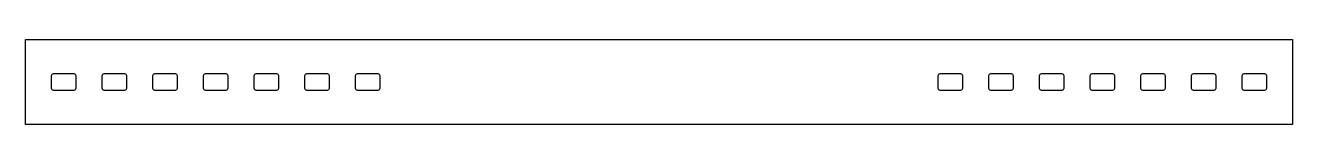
# Model space of a CAD drawing. Extents: x 1 to 301, y 1 to 21.
import ezdxf

# ---------------------------------------------------------------- set-up
doc = ezdxf.new("R2010")
doc.units = 0

msp = doc.modelspace()

# ---------------------------------------------------------------- linework, layer by layer
at = {"layer": '1', "color": 1}
for points in [[(289.075, 0.925), (1, 0.925, -0.414), (0.925, 1), (0.925, 21, -0.414), (1, 21.075), (301, 21.075, -0.414), (301.075, 21), (301.075, 1, -0.414), (301, 0.925), (289.075, 0.925)], [(12.925, 9.5), (12.925, 12.5, 0.414), (12.5, 12.925), (7.5, 12.925, 0.414), (7.075, 12.5), (7.075, 9.5, 0.414), (7.5, 9.075), (12.5, 9.075, 0.414), (12.925, 9.5)], [(24.925, 9.5), (24.925, 12.5, 0.414), (24.5, 12.925), (19.5, 12.925, 0.414), (19.075, 12.5), (19.075, 9.5, 0.414), (19.5, 9.075), (24.5, 9.075, 0.414), (24.925, 9.5)], [(36.925, 9.5), (36.925, 12.5, 0.414), (36.5, 12.925), (31.5, 12.925, 0.414), (31.075, 12.5), (31.075, 9.5, 0.414), (31.5, 9.075), (36.5, 9.075, 0.414), (36.925, 9.5)], [(48.925, 9.5), (48.925, 12.5, 0.414), (48.5, 12.925), (43.5, 12.925, 0.414), (43.075, 12.5), (43.075, 9.5, 0.414), (43.5, 9.075), (48.5, 9.075, 0.414), (48.925, 9.5)], [(60.925, 9.5), (60.925, 12.5, 0.414), (60.5, 12.925), (55.5, 12.925, 0.414), (55.075, 12.5), (55.075, 9.5, 0.414), (55.5, 9.075), (60.5, 9.075, 0.414), (60.925, 9.5)], [(72.925, 9.5), (72.925, 12.5, 0.414), (72.5, 12.925), (67.5, 12.925, 0.414), (67.075, 12.5), (67.075, 9.5, 0.414), (67.5, 9.075), (72.5, 9.075, 0.414), (72.925, 9.5)], [(84.925, 9.5), (84.925, 12.5, 0.414), (84.5, 12.925), (79.5, 12.925, 0.414), (79.075, 12.5), (79.075, 9.5, 0.414), (79.5, 9.075), (84.5, 9.075, 0.414), (84.925, 9.5)], [(222.925, 9.5), (222.925, 12.5, 0.414), (222.5, 12.925), (217.5, 12.925, 0.414), (217.075, 12.5), (217.075, 9.5, 0.414), (217.5, 9.075), (222.5, 9.075, 0.414), (222.925, 9.5)], [(234.925, 9.5), (234.925, 12.5, 0.414), (234.5, 12.925), (229.5, 12.925, 0.414), (229.075, 12.5), (229.075, 9.5, 0.414), (229.5, 9.075), (234.5, 9.075, 0.414), (234.925, 9.5)], [(246.925, 9.5), (246.925, 12.5, 0.414), (246.5, 12.925), (241.5, 12.925, 0.414), (241.075, 12.5), (241.075, 9.5, 0.414), (241.5, 9.075), (246.5, 9.075, 0.414), (246.925, 9.5)], [(258.925, 9.5), (258.925, 12.5, 0.414), (258.5, 12.925), (253.5, 12.925, 0.414), (253.075, 12.5), (253.075, 9.5, 0.414), (253.5, 9.075), (258.5, 9.075, 0.414), (258.925, 9.5)], [(270.925, 9.5), (270.925, 12.5, 0.414), (270.5, 12.925), (265.5, 12.925, 0.414), (265.075, 12.5), (265.075, 9.5, 0.414), (265.5, 9.075), (270.5, 9.075, 0.414), (270.925, 9.5)], [(282.925, 9.5), (282.925, 12.5, 0.414), (282.5, 12.925), (277.5, 12.925, 0.414), (277.075, 12.5), (277.075, 9.5, 0.414), (277.5, 9.075), (282.5, 9.075, 0.414), (282.925, 9.5)], [(289.075, 9.5, 0.414), (289.5, 9.075), (294.5, 9.075, 0.414), (294.925, 9.5), (294.925, 12.5, 0.414), (294.5, 12.925), (289.5, 12.925, 0.414), (289.075, 12.5), (289.075, 9.5, 0.414)]]:
    msp.add_lwpolyline(points, format="xyb", close=True, dxfattribs=at)

doc.saveas('drawing.dxf')
